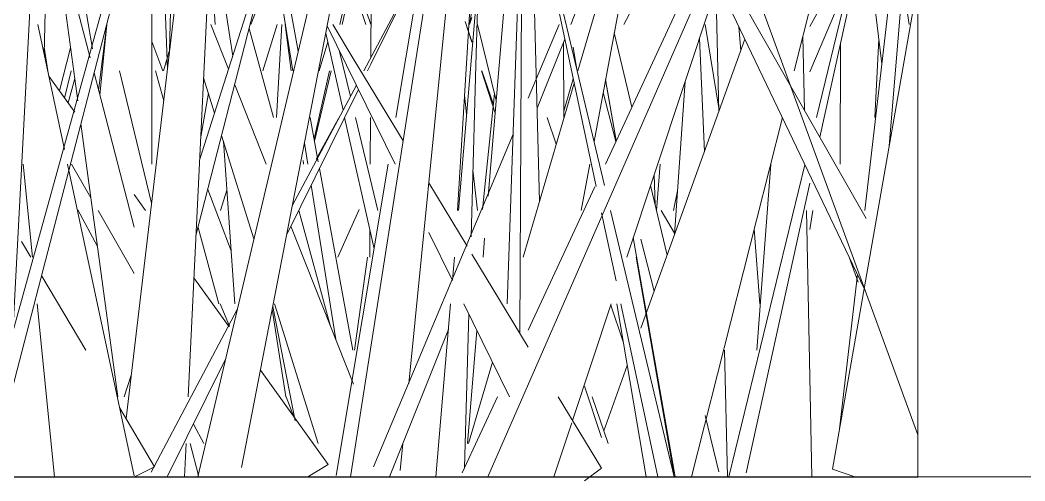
# Model space of a CAD drawing. Header units: millimetres. Extents: x -9575 to 27274, y -4387 to 11354.
# Drawn here: x -5906.6 to -5847, y 3047.8 to 3075.1 of the extents above; entities that cross this region are included whole.
import ezdxf

# ---------------------------------------------------------------- set-up
doc = ezdxf.new("R2010")
doc.units = ezdxf.units.MM
doc.layers.add('A-FLOR-HRAL', color=11, linetype='Continuous', lineweight=9)
doc.layers.add('G-IMPT', color=8, linetype='Continuous', lineweight=9)

# ---------------------------------------------------------------- blocks, each defined once
blk = doc.blocks.new('Railing - 2_ x 1_2_-V4-North')
at = {"layer": 'A-FLOR-HRAL'}
for p, q in [((-7478.968, 3048), (-7478.968, 3933.825)), ((-7466.268, 3048), (-7478.968, 3048))]:
    blk.add_line(p, q, dxfattribs=at)
blk = doc.blocks.new('Railing - Railing-380087-North')
blk.add_blockref('Railing - 2_ x 1_2_-V4-North', (1625.6, 0))
blk = doc.blocks.new('Grass Array - 25_dwg-V50-North')
at = {"layer": 'G-IMPT'}
for p, q in [((-5896.059, 3048), (-5881.997, 3107.644)), ((-5884.311, 3069.306), (-5878.027, 3106.897)), ((-5909.374, 3048.158), (-5893.63, 3105.037)), ((-5878.872, 3048), (-5853.851, 3105.172)), ((-5894.242, 3102.624), (-5900.317, 3051.457)), ((-5887.006, 3048), (-5879.048, 3098.738)), ((-5857.264, 3098.032), (-5871.891, 3066.547)), ((-5884.023, 3097.211), (-5893.472, 3048.562)), ((-5878.673, 3096.341), (-5880.666, 3063.788)), ((-5890.111, 3073.227), (-5894.143, 3095.313)), ((-5896.286, 3094.796), (-5907.188, 3052.752)), ((-5896.624, 3052.752), (-5894.716, 3092.716)), ((-5878.843, 3064.638), (-5876.534, 3092.103)), ((-5860.696, 3072.065), (-5855.813, 3091.377)), ((-5879.934, 3089.846), (-5883.551, 3053.549)), ((-5885.802, 3072.844), (-5885.713, 3088.51)), ((-5873.531, 3072.065), (-5868.77, 3088.299)), ((-5904.746, 3087.78), (-5902.299, 3073.369)), ((-5859.179, 3068.13), (-5854.81, 3087.998)), ((-5853.368, 3050.504), (-5866.756, 3087.175)), ((-5869.527, 3085.859), (-5873.951, 3074.823)), ((-5855.635, 3085.76), (-5853.871, 3074.823)), ((-5898.788, 3066.547), (-5898.796, 3085.116)), ((-5898.788, 3066.547), (-5898.796, 3085.116)), ((-5876.645, 3084.996), (-5872.445, 3065.211)), ((-5870.626, 3061.029), (-5862.818, 3084.55)), ((-5876.326, 3084.241), (-5875.798, 3064.333)), ((-5905.18, 3073.088), (-5904.865, 3083.756)), ((-5876.976, 3056.532), (-5876.84, 3083.766)), ((-5904.702, 3081.542), (-5903.177, 3070.294)), ((-5902.446, 3072.847), (-5904.702, 3081.542)), ((-5896.168, 3062.31), (-5891.162, 3081.817)), ((-5870.793, 3074.823), (-5867.259, 3081.562)), ((-5870.126, 3081.001), (-5872.562, 3067.885)), ((-5907.025, 3056.528), (-5905.764, 3080.341)), ((-5893.989, 3072.942), (-5895.144, 3080.341)), ((-5856.581, 3080.749), (-5859.376, 3069.306)), ((-5891.668, 3079.846), (-5890.422, 3072.065)), ((-5859.778, 3074.7), (-5856.689, 3080.245)), ((-5856.508, 3063.788), (-5854.656, 3079.693)), ((-5856.424, 3079.892), (-5855.495, 3072.486)), ((-5897.862, 3072.134), (-5898.131, 3079.351)), ((-5887.524, 3079.185), (-5886.105, 3074.823)), ((-5885.81, 3074.823), (-5887.431, 3079.666)), ((-5886.216, 3072.065), (-5883.094, 3077.946)), ((-5885.798, 3072.466), (-5883.094, 3077.946)), ((-5871.937, 3065.265), (-5875.069, 3078.39)), ((-5897.634, 3077.582), (-5897.745, 3073.258)), ((-5892.908, 3074.823), (-5891.84, 3077.582)), ((-5887.633, 3074.823), (-5887.011, 3077.582)), ((-5886.917, 3077.32), (-5887.506, 3074.823)), ((-5880.602, 3063.788), (-5879.418, 3077.775)), ((-5879.57, 3072.416), (-5879.418, 3077.775)), ((-5877.055, 3077.467), (-5877.711, 3058.27)), ((-5864.569, 3077.582), (-5856.44, 3063.327)), ((-5858.434, 3048.454), (-5853.368, 3077.331)), ((-5895.185, 3077.113), (-5895.026, 3074.823)), ((-5865.338, 3076.959), (-5865.164, 3069.658)), ((-5856.553, 3059.176), (-5865.223, 3077.305)), ((-5857.692, 3076.911), (-5859.778, 3072.002)), ((-5854.268, 3077.285), (-5855.07, 3067.628)), ((-5902.446, 3072.847), (-5903.165, 3075.621)), ((-5893.068, 3075.833), (-5895.955, 3066.772)), ((-5879.806, 3075.631), (-5879.944, 3074.823)), ((-5880.209, 3075.004), (-5879.806, 3073.773)), ((-5880.209, 3075.004), (-5879.806, 3073.815)), ((-5879.941, 3074.823), (-5879.806, 3075.239)), ((-5903.969, 3067.416), (-5905.55, 3074.823)), ((-5901.944, 3070.914), (-5901.449, 3074.823)), ((-5901.448, 3074.823), (-5901.871, 3070.633)), ((-5894.238, 3072.162), (-5895.295, 3074.823)), ((-5891.577, 3069.306), (-5893.021, 3074.573)), ((-5891.363, 3074.823), (-5892.2, 3072.065)), ((-5891.085, 3074.823), (-5891.404, 3069.306)), ((-5890.883, 3074.823), (-5890.52, 3072.065)), ((-5884.358, 3066.547), (-5888.387, 3074.742)), ((-5886.84, 3072.808), (-5888.061, 3074.823)), ((-5878.366, 3070.313), (-5879.481, 3074.823)), ((-5876.468, 3070.454), (-5874.632, 3074.823)), ((-5865.169, 3069.867), (-5865.977, 3074.823)), ((-5863.864, 3073.263), (-5863.973, 3074.691)), ((-5898.791, 3073.81), (-5898.13, 3072.065)), ((-5888.355, 3073.785), (-5888.858, 3072.065)), ((-5888.472, 3074.307), (-5887.45, 3069.738)), ((-5874.301, 3073.952), (-5875.944, 3069.851)), ((-5874.382, 3073.748), (-5874.353, 3069.306)), ((-5870.322, 3069.923), (-5871.368, 3074.314)), ((-5870.322, 3069.923), (-5871.368, 3074.314)), ((-5863.617, 3073.948), (-5869.792, 3056.824)), ((-5866.32, 3074), (-5866.025, 3067.272)), ((-5860.091, 3069.73), (-5860.18, 3074.105)), ((-5857.972, 3066.547), (-5857.943, 3073.752)), ((-5855.918, 3069.306), (-5855.679, 3073.953)), ((-5904.988, 3072.188), (-5905.17, 3073.415)), ((-5905.168, 3073.482), (-5904.957, 3072.065)), ((-5904.262, 3070.879), (-5903.601, 3073.427)), ((-5898.091, 3072.065), (-5897.717, 3073.355)), ((-5887.015, 3070.558), (-5887.679, 3073.303)), ((-5873.579, 3072.148), (-5873.806, 3073.479)), ((-5886.84, 3072.808), (-5883.881, 3067.925)), ((-5903.568, 3072.065), (-5903.957, 3070.455)), ((-5900.696, 3072.065), (-5898.801, 3064.229)), ((-5898.081, 3070.293), (-5898.562, 3072.065)), ((-5889.163, 3068.032), (-5888.255, 3072.065)), ((-5888.157, 3072.065), (-5889.139, 3067.9)), ((-5885.798, 3072.466), (-5885.996, 3072.065)), ((-5879.57, 3072.416), (-5879.86, 3062.242)), ((-5879.247, 3072.065), (-5878.429, 3069.566)), ((-5879.213, 3072.065), (-5878.537, 3070.07)), ((-5903.352, 3069.615), (-5904.897, 3071.761)), ((-5903.357, 3071.621), (-5903.749, 3070.165)), ((-5899.839, 3062.799), (-5902.212, 3071.944)), ((-5899.839, 3062.799), (-5902.212, 3071.944)), ((-5895.721, 3071.663), (-5895.064, 3069.567)), ((-5873.802, 3071.604), (-5874.356, 3069.673)), ((-5871.884, 3071.534), (-5871.256, 3067.913)), ((-5871.245, 3067.936), (-5871.879, 3071.562)), ((-5867.792, 3062.371), (-5867.162, 3071.463)), ((-5895.436, 3070.755), (-5895.889, 3068.156)), ((-5892.006, 3066.547), (-5893.874, 3071.248)), ((-5886.534, 3070.973), (-5890.797, 3062.334)), ((-5890.461, 3064.065), (-5886.66, 3071.228)), ((-5876.767, 3061.029), (-5873.745, 3071.334)), ((-5872.021, 3070.795), (-5871.273, 3067.876)), ((-5880.247, 3070.635), (-5880.119, 3069.493)), ((-5879.178, 3063.848), (-5878.468, 3070.727)), ((-5888.917, 3066.682), (-5889.395, 3069.306)), ((-5889.038, 3066.841), (-5887.713, 3069.243)), ((-5887.353, 3069.306), (-5885.612, 3061.519)), ((-5885.377, 3063.788), (-5886.712, 3069.306)), ((-5885.838, 3066.547), (-5885.822, 3069.306)), ((-5875.342, 3069.306), (-5874.805, 3067.721)), ((-5866.78, 3048), (-5861.395, 3069.3)), ((-5902.992, 3068.934), (-5900.798, 3052.752)), ((-5894.647, 3068.236), (-5892.73, 3062.12)), ((-5894.543, 3067.905), (-5893.871, 3058.27)), ((-5889.738, 3067.787), (-5889.539, 3066.547)), ((-5885.651, 3048.604), (-5877.368, 3068.313)), ((-5889.822, 3066.76), (-5889.794, 3066.547)), ((-5906.421, 3066.547), (-5905.866, 3061.029)), ((-5899.839, 3048.063), (-5903.784, 3066.547)), ((-5903.547, 3066.547), (-5902.396, 3064.535)), ((-5886.877, 3055.511), (-5888.845, 3066.29)), ((-5887.859, 3048.079), (-5884.772, 3066.547)), ((-5879.748, 3066.193), (-5879.477, 3063.788)), ((-5872.811, 3066.547), (-5873.323, 3063.788)), ((-5868.638, 3066.547), (-5868.858, 3063.788)), ((-5860.06, 3066.509), (-5864.582, 3048)), ((-5862.092, 3066.541), (-5862.906, 3055.511)), ((-5882.367, 3065.428), (-5880.097, 3061.683)), ((-5868.934, 3064.092), (-5869.002, 3065.921)), ((-5863.551, 3048.25), (-5859.778, 3065.406)), ((-5895.468, 3065.036), (-5894.089, 3061.394)), ((-5894.341, 3065.006), (-5894.71, 3063.788)), ((-5889.338, 3065.29), (-5887.876, 3056.15)), ((-5872.514, 3065.204), (-5876.468, 3056.694)), ((-5868.233, 3061.148), (-5869.216, 3065.276)), ((-5868.233, 3061.148), (-5869.216, 3065.276)), ((-5867.854, 3063.788), (-5867.612, 3064.965)), ((-5899.159, 3063.788), (-5899.839, 3064.732)), ((-5902.006, 3061.659), (-5903.177, 3063.827)), ((-5901.968, 3063.788), (-5899.839, 3060.067)), ((-5888.183, 3056.923), (-5890.064, 3063.788)), ((-5886.484, 3063.857), (-5887.765, 3061.029)), ((-5872.115, 3063.655), (-5871.258, 3059.62)), ((-5867.817, 3048), (-5871.584, 3063.788)), ((-5867.802, 3062.451), (-5868.585, 3063.788)), ((-5867.802, 3062.451), (-5868.585, 3063.788)), ((-5859.652, 3048), (-5859.971, 3063.788)), ((-5859.59, 3063.788), (-5859.778, 3062.669)), ((-5894.816, 3058.27), (-5896.044, 3062.792)), ((-5886.826, 3053.507), (-5890.54, 3062.855)), ((-5885.869, 3061.029), (-5885.86, 3062.628)), ((-5880.964, 3059.642), (-5882.366, 3062.493)), ((-5862.73, 3058.27), (-5863.065, 3062.694)), ((-5905.965, 3061.029), (-5906.515, 3061.96)), ((-5905.965, 3061.029), (-5906.515, 3061.96)), ((-5879.146, 3061.029), (-5879.052, 3062.152)), ((-5867.763, 3048), (-5870.241, 3062.187)), ((-5869.792, 3062.097), (-5869.002, 3059.015)), ((-5886.762, 3055.511), (-5886.001, 3061.029)), ((-5880.95, 3059.676), (-5880.835, 3061.029)), ((-5879.806, 3061.202), (-5876.468, 3055.694)), ((-5870.061, 3061.029), (-5867.833, 3048.185)), ((-5857.442, 3061.029), (-5856.914, 3059.546)), ((-5902.709, 3055.511), (-5905.3, 3059.901)), ((-5902.709, 3055.511), (-5905.3, 3059.901)), ((-5894.196, 3056.89), (-5896.288, 3059.798)), ((-5858.014, 3050.846), (-5856.948, 3060.003)), ((-5905.589, 3058.27), (-5904.557, 3048)), ((-5894.744, 3058.27), (-5894.172, 3056.934)), ((-5891.523, 3058.27), (-5888.928, 3049.993)), ((-5881.938, 3048), (-5881.069, 3058.27)), ((-5877.577, 3052.752), (-5880.29, 3058.27)), ((-5873.837, 3051.354), (-5871.541, 3058.27)), ((-5869.468, 3048), (-5871.217, 3058.27)), ((-5870.971, 3058.27), (-5868.791, 3048)), ((-5898.835, 3048.286), (-5893.719, 3057.926)), ((-5890.84, 3052.752), (-5891.65, 3057.944)), ((-5891.617, 3058.113), (-5890.284, 3051.331)), ((-5879.991, 3057.662), (-5880.25, 3048.552)), ((-5871.569, 3058.185), (-5870.832, 3056.013)), ((-5881.198, 3056.746), (-5884.703, 3048)), ((-5880.074, 3049.993), (-5879.511, 3056.686)), ((-5864.829, 3055.511), (-5864.651, 3048)), ((-5894.402, 3055.027), (-5897.869, 3048)), ((-5880.003, 3049.993), (-5878.59, 3054.812)), ((-5888.326, 3048.735), (-5892.352, 3054.328)), ((-5870.593, 3054.604), (-5871.986, 3050.74)), ((-5900.01, 3054.043), (-5900.421, 3052.752)), ((-5873.13, 3053.382), (-5872.132, 3050.334)), ((-5890.815, 3052.752), (-5890.369, 3051.573)), ((-5878.299, 3052.752), (-5880.394, 3048.243)), ((-5874.685, 3052.752), (-5872.119, 3048.518)), ((-5871.733, 3049.993), (-5872.668, 3052.752)), ((-5898.629, 3048.597), (-5900.703, 3052.112)), ((-5898.629, 3048.597), (-5900.703, 3052.112)), ((-5895.703, 3049.993), (-5896.321, 3051.138)), ((-5874.95, 3048), (-5873.884, 3051.213)), ((-5865.174, 3048.301), (-5865.968, 3051.637)), ((-5865.174, 3048.301), (-5865.968, 3051.637)), ((-5896.851, 3048), (-5896.756, 3049.993)), ((-5896.024, 3048.096), (-5896.516, 3049.993)), ((-5896.024, 3048.096), (-5896.516, 3049.993)), ((-5883.906, 3049.99), (-5884.066, 3048.383)), ((-5888.326, 3048.735), (-5889.533, 3048)), ((-5898.629, 3048.597), (-5899.81, 3048)), ((-5873.13, 3047.768), (-5872.119, 3048.518)), ((-5858.434, 3048.454), (-5857.107, 3048))]:
    blk.add_line(p, q, dxfattribs=at)
blk = doc.blocks.new('Grass Array - Grass Array-V52-North')
blk.add_blockref('Grass Array - 25_dwg-V50-North', (0, 0))

msp = doc.modelspace()

# ---------------------------------------------------------------- linework, layer by layer
msp.add_line((-6653.468, 3048), (-5853.368, 3048))

# ---------------------------------------------------------------- block references
for name in ['Railing - Railing-380087-North', 'Grass Array - Grass Array-V52-North']:
    msp.add_blockref(name, (0, 0))

doc.saveas('drawing.dxf')
